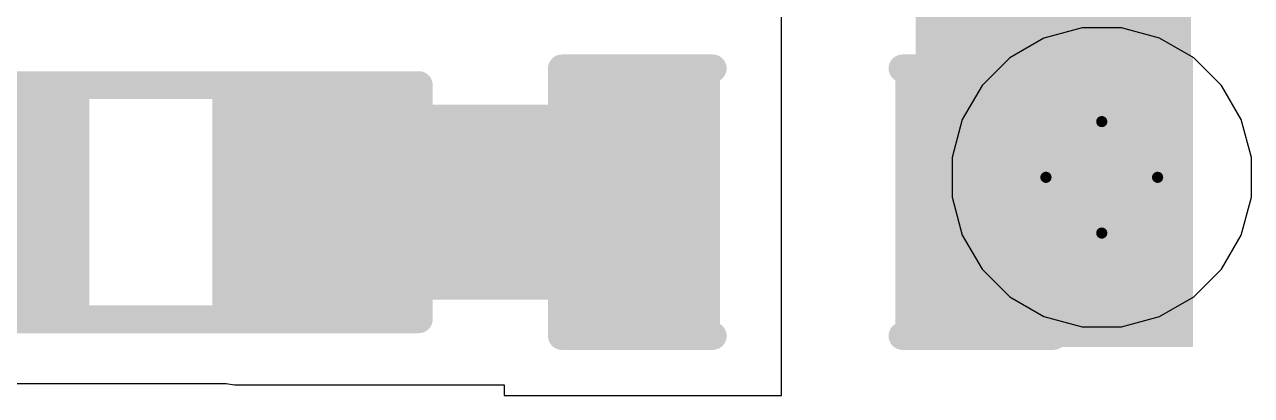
# Model space of a CAD drawing. Header units: inches. Extents: x -17.5 to 14.7, y -6.2 to 5.9.
# Drawn here: x 3.1451 to 3.3648, y 1.0189 to 1.0854 of the extents above; entities that cross this region are included whole.
import ezdxf

# ---------------------------------------------------------------- set-up
doc = ezdxf.new("R2010")
doc.units = ezdxf.units.IN
doc.header["$MEASUREMENT"] = 0
for name, color, linetype in [('Bottom Layer', 5, 'Continuous'), ('Bottom Solder', 6, 'Continuous'), ('Drill Drawing', 1, 'Continuous'), ('Ground Layer', 76, 'Continuous'), ('Power Layer', 16, 'Continuous'), ('Top Layer', 1, 'Continuous'), ('Top Overlay', 2, 'Continuous'), ('Top Paste', 8, 'Continuous'), ('Top Solder', 216, 'Continuous'), ('Via Holes', 16, 'Continuous')]:
    doc.layers.add(name, color=color, linetype=linetype)

# ---------------------------------------------------------------- blocks, each defined once
blk = doc.blocks.new('R___0603_101')
at = {"layer": 'Top Layer'}
for points in [[(-0.015, 0.0175), (-0.015, -0.0175), (-0.045, -0.0175), (-0.045, 0.0175)], [(0.045, 0.0175), (0.045, -0.0175), (0.015, -0.0175), (0.015, 0.0175)]]:
    blk.add_hatch(color=1, dxfattribs=at).paths.add_polyline_path(points)
at = {"layer": 'Top Paste'}
for points in [[(-0.015, 0.0175), (-0.015, -0.0175), (-0.045, -0.0175), (-0.045, 0.0175)], [(0.045, 0.0175), (0.045, -0.0175), (0.015, -0.0175), (0.015, 0.0175)]]:
    blk.add_hatch(color=8, dxfattribs=at).paths.add_polyline_path(points)
at = {"layer": 'Top Solder'}
for points in [[(-0.011, 0.0215), (-0.011, -0.0215), (-0.049, -0.0215), (-0.049, 0.0215)], [(0.049, 0.0215), (0.049, -0.0215), (0.011, -0.0215), (0.011, 0.0215)]]:
    blk.add_hatch(color=216, dxfattribs=at).paths.add_polyline_path(points)
at = {"layer": 'Top Overlay'}
for points in [[(0.048, 0.021, 0.005, 0.005, 0), (-0.048, 0.021, 0.005, 0.005, 0)], [(-0.048, 0.021, 0.005, 0.005, 0), (-0.048, -0.021, 0.005, 0.005, 0)], [(0.048, 0.021, 0.005, 0.005, 0), (0.048, -0.021, 0.005, 0.005, 0)], [(0.048, -0.021, 0.005, 0.005, 0), (-0.048, -0.021, 0.005, 0.005, 0)]]:
    blk.add_lwpolyline(points, format="xyseb", dxfattribs=at)
for points in [[(-0.04925, 0.021, 0.0025, 0.0025, 1), (-0.04675, 0.021, 0.0025, 0.0025, 1)], [(-0.04925, 0.021, 0.0025, 0.0025, 1), (-0.04675, 0.021, 0.0025, 0.0025, 1)], [(0.04675, 0.021, 0.0025, 0.0025, 1), (0.04925, 0.021, 0.0025, 0.0025, 1)], [(0.04675, 0.021, 0.0025, 0.0025, 1), (0.04925, 0.021, 0.0025, 0.0025, 1)], [(-0.04925, -0.021, 0.0025, 0.0025, 1), (-0.04675, -0.021, 0.0025, 0.0025, 1)], [(-0.04925, -0.021, 0.0025, 0.0025, 1), (-0.04675, -0.021, 0.0025, 0.0025, 1)], [(0.04675, -0.021, 0.0025, 0.0025, 1), (0.04925, -0.021, 0.0025, 0.0025, 1)], [(0.04675, -0.021, 0.0025, 0.0025, 1), (0.04925, -0.021, 0.0025, 0.0025, 1)]]:
    blk.add_lwpolyline(points, format="xyseb", close=True, dxfattribs=at)
blk = doc.blocks.new('LED_0603_132')
at = {"layer": 'Top Layer'}
for points in [[(-0.03937, 0.01969), (-0.01969, 0.01969), (-0.01969, -0.01969), (-0.03937, -0.01969)], [(0.01969, 0.01969), (0.03937, 0.01969), (0.03937, -0.01969), (0.01969, -0.01969)]]:
    blk.add_hatch(color=1, dxfattribs=at).paths.add_polyline_path(points)
at = {"layer": 'Top Overlay'}
blk.add_hatch(color=2, dxfattribs=at).paths.add_polyline_path([(0.044, -0.026), (0.069, -0.026), (0.069, 0.026), (0.044, 0.026)])
at = {"layer": 'Top Paste'}
for points in [[(-0.03937, 0.01969), (-0.01969, 0.01969), (-0.01969, -0.01969), (-0.03937, -0.01969)], [(0.01969, 0.01969), (0.03937, 0.01969), (0.03937, -0.01969), (0.01969, -0.01969)]]:
    blk.add_hatch(color=8, dxfattribs=at).paths.add_polyline_path(points)
at = {"layer": 'Top Solder'}
for points in [[(-0.04337, 0.02369), (-0.01569, 0.02369), (-0.01569, -0.02369), (-0.04337, -0.02369)], [(0.01569, 0.02369), (0.04337, 0.02369), (0.04337, -0.02369), (0.01569, -0.02369)]]:
    blk.add_hatch(color=216, dxfattribs=at).paths.add_polyline_path(points)
at = {"layer": 'Top Overlay'}
for points in [[(-0.044, 0.024, 0.005, 0.005, 0), (-0.017, 0.024, 0.005, 0.005, 0)], [(-0.044, -0.024, 0.005, 0.005, 0), (-0.044, 0.024, 0.005, 0.005, 0)], [(0.017, 0.024, 0.005, 0.005, 0), (0.044, 0.024, 0.005, 0.005, 0)], [(0.044, -0.024, 0.005, 0.005, 0), (0.044, 0.024, 0.005, 0.005, 0)], [(-0.044, -0.024, 0.005, 0.005, 0), (-0.017, -0.024, 0.005, 0.005, 0)], [(0.017, -0.024, 0.005, 0.005, 0), (0.044, -0.024, 0.005, 0.005, 0)]]:
    blk.add_lwpolyline(points, format="xyseb", dxfattribs=at)
for points in [[(-0.04525, 0.024, 0.0025, 0.0025, 1), (-0.04275, 0.024, 0.0025, 0.0025, 1)], [(-0.04525, 0.024, 0.0025, 0.0025, 1), (-0.04275, 0.024, 0.0025, 0.0025, 1)], [(-0.01825, 0.024, 0.0025, 0.0025, 1), (-0.01575, 0.024, 0.0025, 0.0025, 1)], [(0.01575, 0.024, 0.0025, 0.0025, 1), (0.01825, 0.024, 0.0025, 0.0025, 1)], [(0.04275, 0.024, 0.0025, 0.0025, 1), (0.04525, 0.024, 0.0025, 0.0025, 1)], [(0.04275, 0.024, 0.0025, 0.0025, 1), (0.04525, 0.024, 0.0025, 0.0025, 1)], [(-0.04525, -0.024, 0.0025, 0.0025, 1), (-0.04275, -0.024, 0.0025, 0.0025, 1)], [(-0.04525, -0.024, 0.0025, 0.0025, 1), (-0.04275, -0.024, 0.0025, 0.0025, 1)], [(-0.01825, -0.024, 0.0025, 0.0025, 1), (-0.01575, -0.024, 0.0025, 0.0025, 1)], [(0.01575, -0.024, 0.0025, 0.0025, 1), (0.01825, -0.024, 0.0025, 0.0025, 1)], [(0.04275, -0.024, 0.0025, 0.0025, 1), (0.04525, -0.024, 0.0025, 0.0025, 1)], [(0.04275, -0.024, 0.0025, 0.0025, 1), (0.04525, -0.024, 0.0025, 0.0025, 1)]]:
    blk.add_lwpolyline(points, format="xyseb", close=True, dxfattribs=at)

msp = doc.modelspace()

# ---------------------------------------------------------------- hatches: boundary and pattern name
at = {"layer": 'Bottom Layer'}
h = msp.add_hatch(color=5, dxfattribs=at)
edge = h.paths.add_edge_path()
edge.add_arc((3.338, 1.058), 0.01181, 0, 360)
at = {"layer": 'Bottom Solder'}
h = msp.add_hatch(color=6, dxfattribs=at)
edge = h.paths.add_edge_path()
edge.add_arc((3.338, 1.058), 0.01581, 0, 360)
at = {"layer": 'Ground Layer'}
h = msp.add_hatch(color=76, dxfattribs=at)
edge = h.paths.add_edge_path()
edge.add_arc((3.338, 1.058), 0.01181, 0, 360)
at = {"layer": 'Power Layer'}
h = msp.add_hatch(color=16, dxfattribs=at)
edge = h.paths.add_edge_path()
edge.add_arc((3.338, 1.058), 0.01181, 0, 360)
at = {"layer": 'Top Layer'}
for points in [[(3.30469, 1.03386), (3.354, 1.03386), (3.354, 1.19423), (3.30469, 1.19423)], [(3.18266, 1.03604), (3.25547, 1.03604), (3.25547, 1.07104), (3.18266, 1.07104)]]:
    msp.add_hatch(color=1, dxfattribs=at).paths.add_polyline_path(points)
h = msp.add_hatch(color=1, dxfattribs=at)
edge = h.paths.add_edge_path()
edge.add_arc((3.338, 1.058), 0.01181, 0, 360)
at = {"layer": 'Top Solder'}
h = msp.add_hatch(color=216, dxfattribs=at)
edge = h.paths.add_edge_path()
edge.add_arc((3.338, 1.058), 0.01581, 0, 360)
at = {"layer": 'Via Holes'}
h = msp.add_hatch(color=7, dxfattribs=at)
edge = h.paths.add_edge_path()
edge.add_arc((3.338, 1.058), 0.00591, 0, 360)

# ---------------------------------------------------------------- linework, layer by layer
at = {"layer": 'Drill Drawing'}
for points in [[(3.328, 1.058, 0.002, 0.002, 0), (3.338, 1.068, 0.002, 0.002, 0)], [(3.338, 1.068, 0.002, 0.002, 0), (3.348, 1.058, 0.002, 0.002, 0)], [(3.328, 1.058, 0.002, 0.002, 0), (3.338, 1.048, 0.002, 0.002, 0)], [(3.338, 1.048, 0.002, 0.002, 0), (3.348, 1.058, 0.002, 0.002, 0)]]:
    msp.add_lwpolyline(points, format="xyseb", dxfattribs=at)
for points in [[(3.3375, 1.068, 0.001, 0.001, 1), (3.3385, 1.068, 0.001, 0.001, 1)], [(3.3375, 1.068, 0.001, 0.001, 1), (3.3385, 1.068, 0.001, 0.001, 1)], [(3.3275, 1.058, 0.001, 0.001, 1), (3.3285, 1.058, 0.001, 0.001, 1)], [(3.3275, 1.058, 0.001, 0.001, 1), (3.3285, 1.058, 0.001, 0.001, 1)], [(3.3475, 1.058, 0.001, 0.001, 1), (3.3485, 1.058, 0.001, 0.001, 1)], [(3.3475, 1.058, 0.001, 0.001, 1), (3.3485, 1.058, 0.001, 0.001, 1)], [(3.3375, 1.048, 0.001, 0.001, 1), (3.3385, 1.048, 0.001, 0.001, 1)], [(3.3375, 1.048, 0.001, 0.001, 1), (3.3385, 1.048, 0.001, 0.001, 1)]]:
    msp.add_lwpolyline(points, format="xyseb", close=True, dxfattribs=at)
at = {"layer": 'Power Layer'}
for p, q in [((3.33447, 1.08481), (3.32765, 1.08298)), ((3.34153, 1.08481), (3.33447, 1.08481)), ((3.34835, 1.08298), (3.34153, 1.08481)), ((3.32765, 1.08298), (3.32154, 1.07945)), ((3.35446, 1.07945), (3.34835, 1.08298)), ((3.32154, 1.07945), (3.31655, 1.07446)), ((3.35945, 1.07446), (3.35446, 1.07945)), ((3.31655, 1.07446), (3.31302, 1.06835)), ((3.36298, 1.06835), (3.35945, 1.07446)), ((3.31302, 1.06835), (3.31119, 1.06153)), ((3.36481, 1.06153), (3.36298, 1.06835)), ((3.31119, 1.06153), (3.31119, 1.05447)), ((3.36481, 1.05447), (3.36481, 1.06153)), ((3.31119, 1.05447), (3.31302, 1.04765)), ((3.36298, 1.04765), (3.36481, 1.05447)), ((3.31302, 1.04765), (3.31655, 1.04154)), ((3.35945, 1.04154), (3.36298, 1.04765)), ((3.31655, 1.04154), (3.32154, 1.03655)), ((3.35446, 1.03655), (3.35945, 1.04154)), ((3.32154, 1.03655), (3.32765, 1.03302)), ((3.34835, 1.03302), (3.35446, 1.03655)), ((3.32765, 1.03302), (3.33447, 1.03119)), ((3.34153, 1.03119), (3.34835, 1.03302)), ((3.33447, 1.03119), (3.34153, 1.03119))]:
    msp.add_line(p, q, dxfattribs=at)
at = {"layer": 'Top Layer'}
for p, q in [((3.28063, 1.01886), (3.28063, 1.08823)), ((3.10766, 1.02104), (3.18118, 1.02104)), ((3.18118, 1.02104), (3.18266, 1.02075)), ((3.18266, 1.02075), (3.23094, 1.02075)), ((3.23094, 1.02075), (3.23094, 1.01886)), ((3.23094, 1.01886), (3.28063, 1.01886))]:
    msp.add_line(p, q, dxfattribs=at)
msp.add_lwpolyline([(3.19766, 1.05354, 0.01, 0.01, 0), (3.25579, 1.05354, 0.01, 0.01, 0)], format="xyseb", dxfattribs=at)
for points in [[(3.19516, 1.05354, 0.005, 0.005, 1), (3.20016, 1.05354, 0.005, 0.005, 1)], [(3.25329, 1.05354, 0.005, 0.005, 1), (3.25829, 1.05354, 0.005, 0.005, 1)]]:
    msp.add_lwpolyline(points, format="xyseb", close=True, dxfattribs=at)

# ---------------------------------------------------------------- block references
msp.add_blockref('LED_0603_132', (3.28531, 1.05354))
at = {"rotation": 180}
msp.add_blockref('R___0603_101', (3.16766, 1.05354), dxfattribs=at)

doc.saveas('drawing.dxf')
